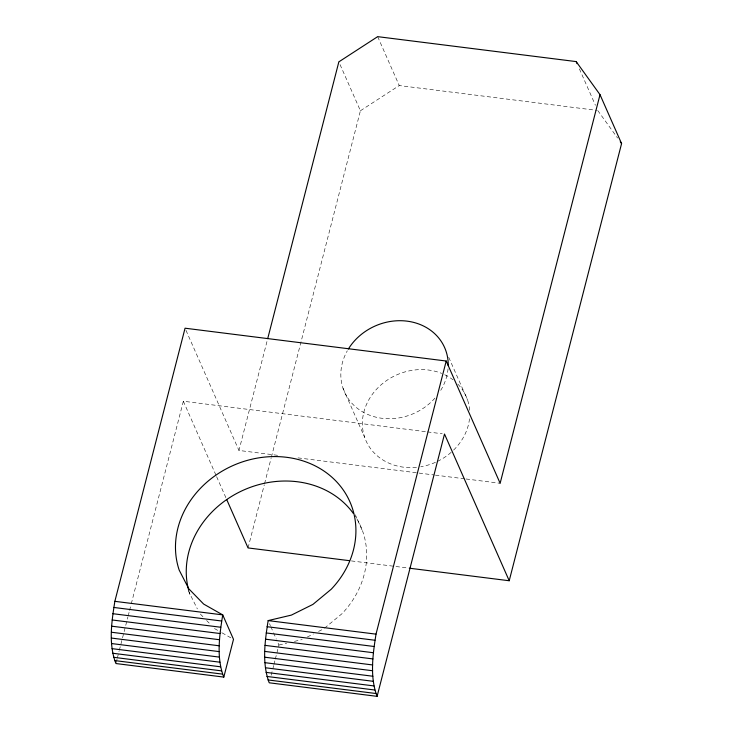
<?xml version="1.0" encoding="UTF-8"?>
<svg xmlns="http://www.w3.org/2000/svg" width="733" height="733" viewBox="0 0 733 733"><rect width="100%" height="100%" fill="white"/><g stroke="black" fill="none" stroke-linecap="round" stroke-linejoin="round"><path stroke-width="0.55" stroke-dasharray="3.67 2.75" d="M116.217 662.43L117.069 659.114M117.353 658.005L119.058 651.362M119.342 650.253L127.881 617.049M128.165 615.949L129.301 611.514M129.585 610.415L131.005 604.881M131.289 603.772L183.351 401.235L426.349 431.764M277.578 455.312L238.967 450.456L267.426 339.745M248.056 547.936L264.265 484.852M264.549 483.743L271.1 458.29M271.384 457.181L360.416 110.756L338.848 61.856M271.164 675.249L272.548 669.852M272.832 668.771L273.656 665.537M273.94 664.455L275.049 660.14M275.324 659.068L278.925 645.04L276.68 639.946M324.545 628.163L341.981 613.713A92.028 80.328 -23.8 0 0 355.23 516.188M360.416 110.756L399.247 85.55L596.598 110.344M307.31 637.004L313.449 633.953M318.571 631.406L322.667 629.372M278.925 645.04L286.676 643.207M294.437 641.384L302.188 639.552M427.486 431.902L442.246 433.762M298.019 457.878L434.275 474.993M435.411 475.14L464.933 478.851M466.069 478.988L500.135 483.276M351.382 560.919L408.162 568.048M214.439 628.52L221.109 632.304M222.062 632.845L231.601 638.251M200.375 614.071L203.499 617.287M206.624 620.494L210.527 624.507M597.734 110.491L617.607 138.061M188.198 590.541L197.36 608.931M579.382 68.875L595.443 105.286M377.678 36.65L399.247 85.55M448.752 357.356L467.572 400.016M343.044 388.316L364.613 437.216M355.322 514.786L362.954 532.112M185.971 330.299L238.967 450.456M183.351 401.235L216.162 475.635M216.629 476.679L226.332 498.687M269.487 623.646L270.395 625.689M270.844 626.706L273.088 631.8M273.537 632.817L276.231 638.929M189.994 594.619A92.028 80.328 -23.8 0 1 189.013 591.467M457.795 384.074A54.773 47.819 -23.8 0 1 469.78 412.386M469.505 418.781A54.773 47.819 -23.8 0 1 451.995 451.601M451.18 452.325A54.773 47.819 -23.8 0 1 436.483 461.872M435.475 462.321A54.773 47.819 -23.8 0 1 420.769 466.774M416.481 467.352A54.773 47.819 -23.8 0 1 363.989 411.57A54.773 47.819 -23.8 0 1 441.669 373.39M444.693 374.719A54.773 47.819 -23.8 0 1 453.021 379.831M448.046 368.809A54.773 47.819 -23.8 0 1 439.543 392.192M434.962 398.111A54.773 47.819 -23.8 0 1 363.88 412.569A54.773 47.819 -23.8 0 1 347.305 350.805"/><path stroke-width="1.1" d="M409.298 568.194L509.215 580.747L444.51 434.046L377.092 696.35L269.222 682.799C261.727 663.017 264.989 640.963 268.141 620.594L291.404 615.097L312.909 604.413L331.197 589.268A92.028 80.328 -23.8 0 0 286.667 457.31A92.028 80.328 -23.8 0 0 179.209 570.164L188.812 588.819L203.655 604.074L222.722 614.886L233.506 639.332L223.803 677.09L115.933 663.539C108.237 643.803 111.654 621.685 114.852 601.335L185.055 328.201L446.214 361.021L500.135 483.276L600.015 94.667L576.165 61.59L377.678 36.65L338.848 61.856L267.71 338.637M223.803 677.09C216.107 657.364 219.524 635.236 222.722 614.886L114.852 601.335M377.092 696.35C369.597 676.568 372.859 654.514 376.011 634.146L446.214 361.021M509.215 580.747L621.584 143.576L600.015 94.667M349.11 560.635L248.056 547.936L226.79 499.732M268.141 620.594L376.011 634.146M113.752 607.446L221.623 621.007M267.069 626.706L374.939 640.257M112.845 613.695L220.715 627.246M266.189 632.936L374.059 646.488M265.511 639.185L373.381 652.736M112.158 619.971L220.028 633.523M111.682 626.184L219.552 639.735M265.053 645.37L372.923 658.921M264.815 651.408L372.685 664.959M111.434 632.24L219.304 645.8M264.796 657.208L372.666 670.759M111.416 638.067L219.286 651.619M265.007 662.678L372.877 676.238M111.627 643.556L219.497 657.116M265.438 667.763L373.308 681.314M112.067 648.65L219.937 662.201M266.088 672.381L373.958 685.932M112.735 653.25L220.606 666.801M266.94 676.458L374.81 690.01M113.606 657.309L221.476 670.86M114.614 660.561L222.484 674.113M267.994 679.949L375.864 693.5M620.255 141.735L621.584 143.576M576.165 61.59L577.082 63.67M188.711 590.395A92.028 80.328 -23.8 0 1 241.972 490.817A92.028 80.328 -23.8 0 1 353.361 513.457M348.358 349.009A54.773 47.819 -23.8 0 1 409.17 321.457A54.773 47.819 -23.8 0 1 448.22 365.593"/></g></svg>
